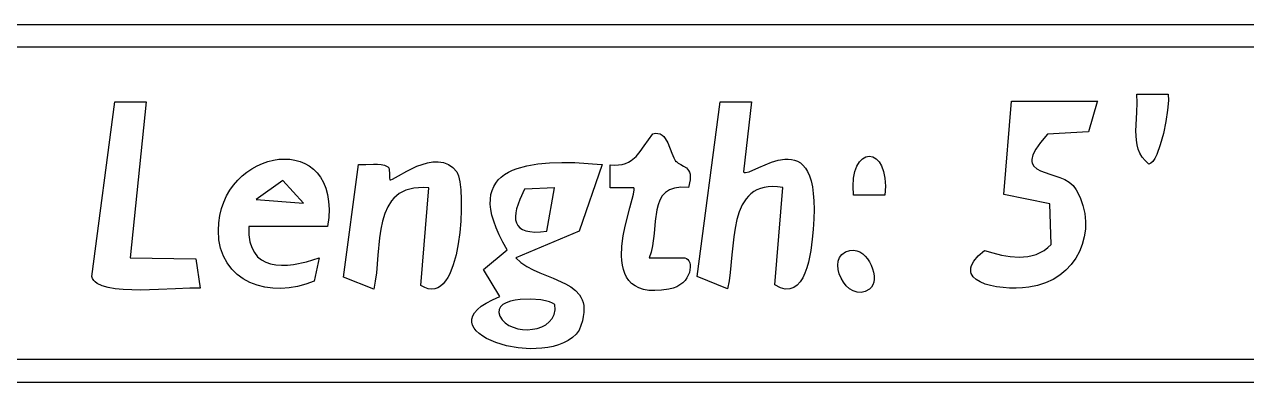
# Model space of a CAD drawing. Header units: millimetres. Extents: x 175 to 239, y 0 to 181.
# Drawn here: x 200.31 to 209.54, y 130.92 to 133.62 of the extents above; entities that cross this region are included whole.
import ezdxf

# ---------------------------------------------------------------- set-up
doc = ezdxf.new("R2010")
doc.units = ezdxf.units.MM
doc.layers.get('0').update_dxf_attribs({"linetype": 'CONTINUOUS'})

msp = doc.modelspace()

# ---------------------------------------------------------------- linework, layer by layer
at = {"color": 5}
for points in [[(184.172819, 133.621636), (229.836409, 133.621636)], [(226.809574, 130.915828), (184.172819, 130.915828)]]:
    msp.add_lwpolyline(points, dxfattribs=at)
for points in [[(229.748215, 133.448775), (184.352736, 133.448775), (184.292763, 131.092217), (229.748215, 131.092217), (229.748215, 133.448775)], [(201.22611, 133.036024), (201.106165, 131.857746), (201.603582, 131.85069), (201.635332, 131.62844), (201.558203, 131.629336), (201.448911, 131.624361), (201.31994, 131.617898), (201.183776, 131.614329), (201.052904, 131.618036), (200.993354, 131.623987), (200.939808, 131.633401), (200.893828, 131.646825), (200.856974, 131.664806), (200.842457, 131.675678), (200.830807, 131.687894), (200.822219, 131.701523), (200.816887, 131.716634), (200.989748, 133.036024), (201.22611, 133.036024)], [(205.801641, 133.036024), (205.741669, 132.506857), (205.748363, 132.503179), (205.757726, 132.502488), (205.783644, 132.508614), (205.858526, 132.540757), (205.953253, 132.580093), (206.003975, 132.595211), (206.054759, 132.60343), (206.079664, 132.604047), (206.103972, 132.601852), (206.12748, 132.596482), (206.149982, 132.587576), (206.171275, 132.574771), (206.191154, 132.557704), (206.209416, 132.536014), (206.225857, 132.509338), (206.240271, 132.477313), (206.252456, 132.439577), (206.262207, 132.395768), (206.26932, 132.345523), (206.273591, 132.288481), (206.274815, 132.224277), (206.272789, 132.152551), (206.267308, 132.07294), (206.260521, 131.998326), (206.249394, 131.912592), (206.231899, 131.824459), (206.220132, 131.78222), (206.206013, 131.742652), (206.189289, 131.706846), (206.169708, 131.675893), (206.147016, 131.650882), (206.12096, 131.632905), (206.091287, 131.623051), (206.057743, 131.622411), (206.020075, 131.632075), (205.97803, 131.653134), (206.038002, 132.39044), (205.998511, 132.395303), (205.961975, 132.396765), (205.92827, 132.39498), (205.89727, 132.390103), (205.868852, 132.382288), (205.84289, 132.37169), (205.81926, 132.358462), (205.797838, 132.34276), (205.778498, 132.324738), (205.761115, 132.30455), (205.731726, 132.258293), (205.708672, 132.205226), (205.690957, 132.146583), (205.677582, 132.083599), (205.667551, 132.017509), (205.653529, 131.880952), (205.640913, 131.746793), (205.632639, 131.6837), (205.621724, 131.624912), (205.392418, 131.716634), (205.56528, 133.036024), (205.801641, 133.036024)], [(208.415726, 133.036024), (208.348699, 132.810246), (208.038254, 132.792607), (207.986062, 132.730609), (207.950128, 132.678781), (207.92885, 132.635966), (207.920624, 132.601005), (207.920906, 132.586108), (207.923851, 132.572741), (207.936927, 132.550017), (207.95825, 132.531676), (207.986219, 132.516559), (208.055686, 132.491368), (208.132512, 132.465185), (208.169679, 132.448828), (208.20388, 132.42875), (208.233513, 132.403794), (208.256976, 132.372802), (208.286034, 132.313904), (208.307206, 132.254015), (208.320709, 132.193712), (208.32676, 132.133574), (208.325577, 132.07418), (208.317376, 132.01611), (208.302374, 131.959941), (208.280789, 131.906253), (208.252837, 131.855623), (208.218736, 131.808632), (208.178702, 131.765858), (208.132953, 131.727879), (208.081705, 131.695275), (208.025176, 131.668624), (207.963583, 131.648504), (207.897143, 131.635495), (207.850668, 131.630835), (207.802003, 131.628805), (207.752345, 131.629473), (207.702894, 131.632905), (207.654849, 131.639169), (207.609408, 131.648332), (207.567771, 131.660461), (207.531135, 131.675624), (207.500701, 131.693887), (207.477667, 131.715318), (207.463233, 131.739984), (207.459614, 131.753552), (207.458595, 131.767953), (207.460326, 131.783196), (207.464955, 131.79929), (207.48351, 131.834064), (207.51546, 131.872342), (207.562003, 131.91419), (207.624773, 131.895035), (207.690437, 131.878692), (207.757589, 131.867309), (207.824823, 131.863037), (207.890735, 131.868026), (207.922755, 131.874664), (207.953918, 131.884424), (207.984047, 131.897574), (208.012967, 131.914383), (208.040502, 131.935119), (208.066476, 131.960051), (208.055893, 132.266968), (207.71017, 132.337524), (207.766615, 133.04308), (208.419254, 133.04308)], [(208.951949, 133.095997), (208.953107, 133.047069), (208.946657, 132.975115), (208.933593, 132.889187), (208.914907, 132.79834), (208.891591, 132.711627), (208.864636, 132.638102), (208.850105, 132.609114), (208.835036, 132.586818), (208.819554, 132.572346), (208.803782, 132.566829), (208.776824, 132.592384), (208.755137, 132.619953), (208.738205, 132.649321), (208.72551, 132.68027), (208.716535, 132.712583), (208.710765, 132.746044), (208.706768, 132.815538), (208.714485, 132.958744), (208.71793, 133.028983), (208.715588, 133.095997), (208.951949, 133.095997)], [(205.233668, 132.587996), (205.247883, 132.573575), (205.267348, 132.562585), (205.289045, 132.551843), (205.309957, 132.538166), (205.327065, 132.518371), (205.33325, 132.505184), (205.337352, 132.489273), (205.338994, 132.470242), (205.3378, 132.447691), (205.325391, 132.39044), (205.268384, 132.391628), (205.221066, 132.385059), (205.182461, 132.371411), (205.151592, 132.351359), (205.127483, 132.325582), (205.109156, 132.294756), (205.095634, 132.259559), (205.085943, 132.220666), (205.07414, 132.134504), (205.065933, 132.041686), (205.05351, 131.947628), (205.043276, 131.901827), (205.029057, 131.857746), (205.297168, 131.857746), (205.310007, 131.853696), (205.320664, 131.845853), (205.329027, 131.834724), (205.334982, 131.820814), (205.338415, 131.804631), (205.339212, 131.78668), (205.337261, 131.767469), (205.332446, 131.747502), (205.324655, 131.727288), (205.313774, 131.707333), (205.299688, 131.688142), (205.282286, 131.670222), (205.261451, 131.65408), (205.237072, 131.640222), (205.209034, 131.629155), (205.177224, 131.621384), (205.121017, 131.613238), (205.070615, 131.610409), (205.025749, 131.612574), (204.986145, 131.619407), (204.951533, 131.630583), (204.921642, 131.645778), (204.896201, 131.664667), (204.874937, 131.686924), (204.85758, 131.712225), (204.843859, 131.740245), (204.833502, 131.770658), (204.826237, 131.803141), (204.821794, 131.837368), (204.819902, 131.873013), (204.822682, 131.947263), (204.832407, 132.02329), (204.846908, 132.098496), (204.881552, 132.236045), (204.90925, 132.339115), (204.915069, 132.371223), (204.915021, 132.381282), (204.91264, 132.386913), (204.732724, 132.386913), (204.732724, 132.559774), (204.766677, 132.558165), (204.797312, 132.559801), (204.824951, 132.564456), (204.849912, 132.571901), (204.872517, 132.581909), (204.893086, 132.594252), (204.929397, 132.625038), (204.961409, 132.662438), (204.991685, 132.704633), (205.057279, 132.796135), (205.077359, 132.799727), (205.095382, 132.798905), (205.111524, 132.794135), (205.125961, 132.785883), (205.138868, 132.774612), (205.150421, 132.760789), (205.170168, 132.727344), (205.201147, 132.650284), (205.215189, 132.61411), (205.230141, 132.584468)], [(202.594889, 132.094107), (202.002221, 132.094107), (202.00363, 132.032929), (202.011509, 131.98006), (202.025383, 131.935047), (202.044775, 131.897433), (202.069211, 131.866765), (202.098216, 131.842587), (202.131313, 131.824445), (202.168027, 131.811884), (202.207883, 131.80445), (202.250406, 131.801687), (202.29512, 131.803141), (202.34155, 131.808357), (202.437654, 131.828256), (202.534916, 131.857746), (202.496111, 131.681357), (202.434465, 131.65808), (202.371708, 131.641159), (202.308548, 131.630584), (202.245693, 131.626345), (202.183851, 131.628431), (202.12373, 131.636832), (202.066038, 131.651538), (202.011482, 131.672537), (201.960771, 131.699821), (201.914613, 131.733378), (201.873715, 131.773198), (201.838786, 131.819271), (201.810534, 131.871586), (201.789666, 131.930134), (201.77689, 131.994904), (201.772916, 132.065885), (201.775624, 132.123687), (201.783504, 132.178637), (201.796188, 132.230653), (201.813306, 132.279653), (201.834491, 132.325555), (201.859376, 132.368277), (201.88759, 132.407737), (201.918767, 132.443853), (201.952539, 132.476543), (201.988536, 132.505725), (202.026391, 132.531316), (202.065735, 132.553235), (202.106201, 132.5714), (202.14742, 132.585728), (202.189024, 132.596139), (202.230645, 132.602548), (202.271915, 132.604876), (202.312465, 132.603038), (202.351927, 132.596955), (202.389933, 132.586542), (202.426115, 132.571719), (202.460104, 132.552404), (202.491533, 132.528514), (202.520033, 132.499967), (202.545237, 132.466681), (202.566775, 132.428575), (202.58428, 132.385566), (202.597383, 132.337572), (202.605716, 132.284511), (202.608912, 132.226301), (202.606601, 132.162861), (202.598416, 132.094107)], [(203.0535, 132.545663), (203.059894, 132.537656), (203.063642, 132.525268), (203.065847, 132.493628), (203.065406, 132.463311), (203.067611, 132.446885), (203.075138, 132.446977), (203.089295, 132.453079), (203.134584, 132.47858), (203.19765, 132.51392), (203.272663, 132.549632), (203.312829, 132.564669), (203.353795, 132.576248), (203.394834, 132.583188), (203.435217, 132.584303), (203.474215, 132.578411), (203.511099, 132.564328), (203.545141, 132.540872), (203.575612, 132.506857), (203.588219, 132.47758), (203.598087, 132.431389), (203.604959, 132.371214), (203.608574, 132.299986), (203.608676, 132.220634), (203.605005, 132.136089), (203.597304, 132.04928), (203.585313, 131.963138), (203.568775, 131.880593), (203.547431, 131.804574), (203.521022, 131.738012), (203.505838, 131.709193), (203.489291, 131.683837), (203.471349, 131.66231), (203.451979, 131.644979), (203.431149, 131.632209), (203.408827, 131.624368), (203.384981, 131.62182), (203.359578, 131.624934), (203.332586, 131.634074), (203.303972, 131.649607), (203.363945, 132.386913), (203.323222, 132.389012), (203.285631, 132.388121), (203.251037, 132.384371), (203.219306, 132.377893), (203.190303, 132.368819), (203.163895, 132.357279), (203.139946, 132.343404), (203.118323, 132.327326), (203.098891, 132.309176), (203.081516, 132.289085), (203.052398, 132.243604), (203.029894, 132.191931), (203.012931, 132.135117), (203.000432, 132.074211), (202.991323, 132.01026), (202.978976, 131.877424), (202.96729, 131.745001), (202.959008, 131.681568), (202.947667, 131.621384), (202.718361, 131.713107), (202.83125, 132.563302), (202.888301, 132.563026), (202.946344, 132.566389), (202.974807, 132.566437), (203.002402, 132.563798), (203.028757, 132.557273), (203.0535, 132.545663)], [(204.672751, 132.563302), (204.49989, 132.058829), (204.020112, 131.857746), (204.059878, 131.82242), (204.104248, 131.792433), (204.151957, 131.766674), (204.201737, 131.74403), (204.302451, 131.703646), (204.396261, 131.662395), (204.437412, 131.638666), (204.473039, 131.611387), (204.501875, 131.579446), (204.513351, 131.561381), (204.522655, 131.541734), (204.529628, 131.520366), (204.534113, 131.497138), (204.53595, 131.471911), (204.534982, 131.444547), (204.53105, 131.414907), (204.523996, 131.382852), (204.49989, 131.31094), (204.476153, 131.281772), (204.448235, 131.256354), (204.416588, 131.234551), (204.381661, 131.216227), (204.343905, 131.201247), (204.30377, 131.189474), (204.261706, 131.180774), (204.218164, 131.17501), (204.173593, 131.172047), (204.128444, 131.171749), (204.038212, 131.178607), (203.951071, 131.194497), (203.870622, 131.218335), (203.834033, 131.232896), (203.800467, 131.249036), (203.770375, 131.266621), (203.744208, 131.285515), (203.722415, 131.305581), (203.705446, 131.326685), (203.693752, 131.348691), (203.687784, 131.371463), (203.687991, 131.394865), (203.694823, 131.418763), (203.708731, 131.443019), (203.730166, 131.467499), (203.759576, 131.492066), (203.797413, 131.516586), (203.844127, 131.540923), (203.900167, 131.56494), (203.776695, 131.769551), (203.956612, 131.917718), (203.922982, 131.977141), (203.894735, 132.033101), (203.871693, 132.085692), (203.853679, 132.135007), (203.840515, 132.181139), (203.832022, 132.22418), (203.828025, 132.264224), (203.828344, 132.301364), (203.832802, 132.335693), (203.841223, 132.367303), (203.853427, 132.396289), (203.869237, 132.422742), (203.888477, 132.446756), (203.910967, 132.468424), (203.936531, 132.487839), (203.96499, 132.505093), (203.996168, 132.520281), (204.029886, 132.533495), (204.104234, 132.554372), (204.186613, 132.568469), (204.2756, 132.576531), (204.369776, 132.579301), (204.46772, 132.577523), (204.568009, 132.571942), (204.669223, 132.563302)], [(206.810586, 132.330468), (206.574225, 132.330468), (206.570368, 132.39934), (206.573963, 132.459101), (206.583945, 132.509736), (206.59925, 132.55123), (206.618813, 132.583567), (206.64157, 132.606731), (206.666455, 132.620707), (206.692406, 132.625479), (206.718356, 132.621032), (206.743241, 132.607351), (206.765998, 132.584419), (206.785561, 132.552222), (206.800866, 132.510744), (206.810848, 132.459969), (206.814443, 132.399883), (206.810586, 132.330468)], [(202.414972, 132.270496), (202.259749, 132.443357), (202.058666, 132.298718), (202.414972, 132.270496)], [(204.316445, 132.386913), (204.08714, 132.376329), (204.050573, 132.298443), (204.026782, 132.229485), (204.020257, 132.198666), (204.017625, 132.17045), (204.019115, 132.144963), (204.024963, 132.122329), (204.035399, 132.102671), (204.050656, 132.086114), (204.070968, 132.072782), (204.096565, 132.062798), (204.127682, 132.056287), (204.164551, 132.053372), (204.207404, 132.054178), (204.256473, 132.058829), (204.312918, 132.386913)], [(206.694169, 131.621384), (206.662314, 131.603279), (206.630649, 131.595767), (206.59978, 131.597618), (206.570311, 131.607604), (206.542848, 131.624494), (206.517994, 131.647057), (206.496355, 131.674065), (206.478534, 131.704287), (206.465137, 131.736494), (206.456768, 131.769455), (206.454031, 131.80194), (206.457533, 131.83272), (206.467876, 131.860565), (206.485665, 131.884245), (206.511506, 131.90253), (206.546003, 131.91419), (206.572471, 131.91625), (206.597514, 131.912316), (206.620944, 131.90309), (206.642576, 131.889275), (206.662223, 131.871574), (206.6797, 131.85069), (206.694821, 131.827325), (206.707399, 131.802183), (206.717248, 131.775966), (206.724183, 131.749377), (206.728018, 131.723118), (206.728565, 131.697893), (206.72564, 131.674404), (206.719057, 131.653355), (206.708629, 131.635447), (206.694169, 131.621384)], [(204.316445, 131.504968), (204.298748, 131.516147), (204.27425, 131.525776), (204.244171, 131.53371), (204.20973, 131.539804), (204.132643, 131.545895), (204.052744, 131.542891), (204.014789, 131.537617), (203.97979, 131.529634), (203.948967, 131.5188), (203.923539, 131.504968), (203.904725, 131.487994), (203.893746, 131.467733), (203.89182, 131.444041), (203.900167, 131.416773), (203.917361, 131.389703), (203.940482, 131.366736), (203.968512, 131.347925), (204.000433, 131.333319), (204.035228, 131.322972), (204.071878, 131.316934), (204.109365, 131.315258), (204.146671, 131.317995), (204.182778, 131.325197), (204.216669, 131.336916), (204.247324, 131.353202), (204.273726, 131.374109), (204.294858, 131.399687), (204.3097, 131.429988), (204.317235, 131.465065), (204.316445, 131.504968)]]:
    msp.add_lwpolyline(points, close=True, dxfattribs=at)

doc.saveas('drawing.dxf')
